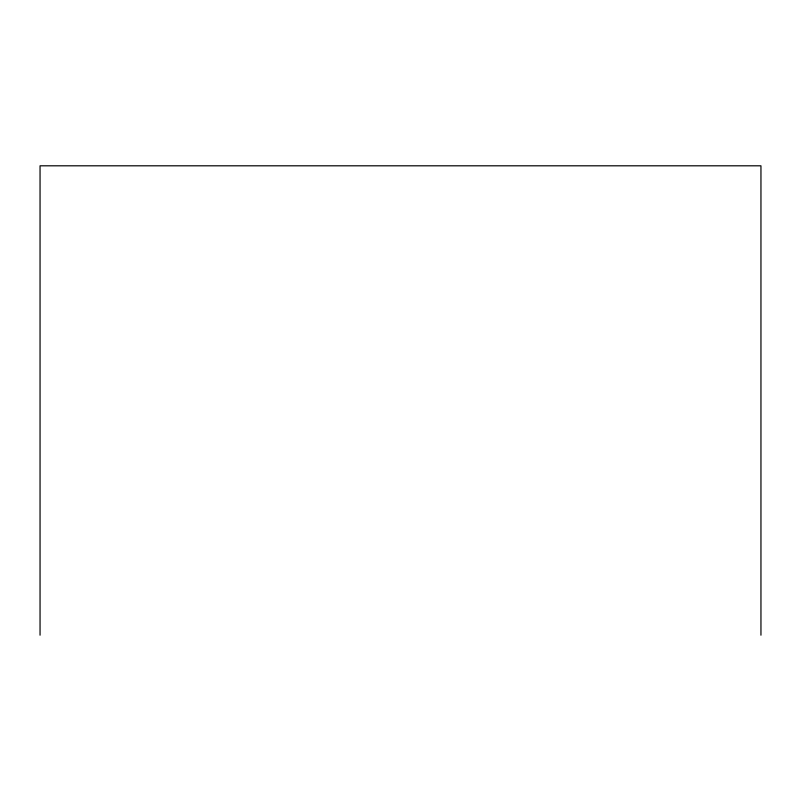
<?xml version="1.0" encoding="UTF-8"?>
<svg xmlns="http://www.w3.org/2000/svg" width="801" height="801" viewBox="0 0 801 801"><rect width="100%" height="100%" fill="white"/><g stroke="black" fill="none" stroke-linecap="round" stroke-linejoin="round"><path stroke-width="1.2" d="M760.95 635.193L760.95 165.807L40.05 165.807L40.05 635.193"/></g></svg>
